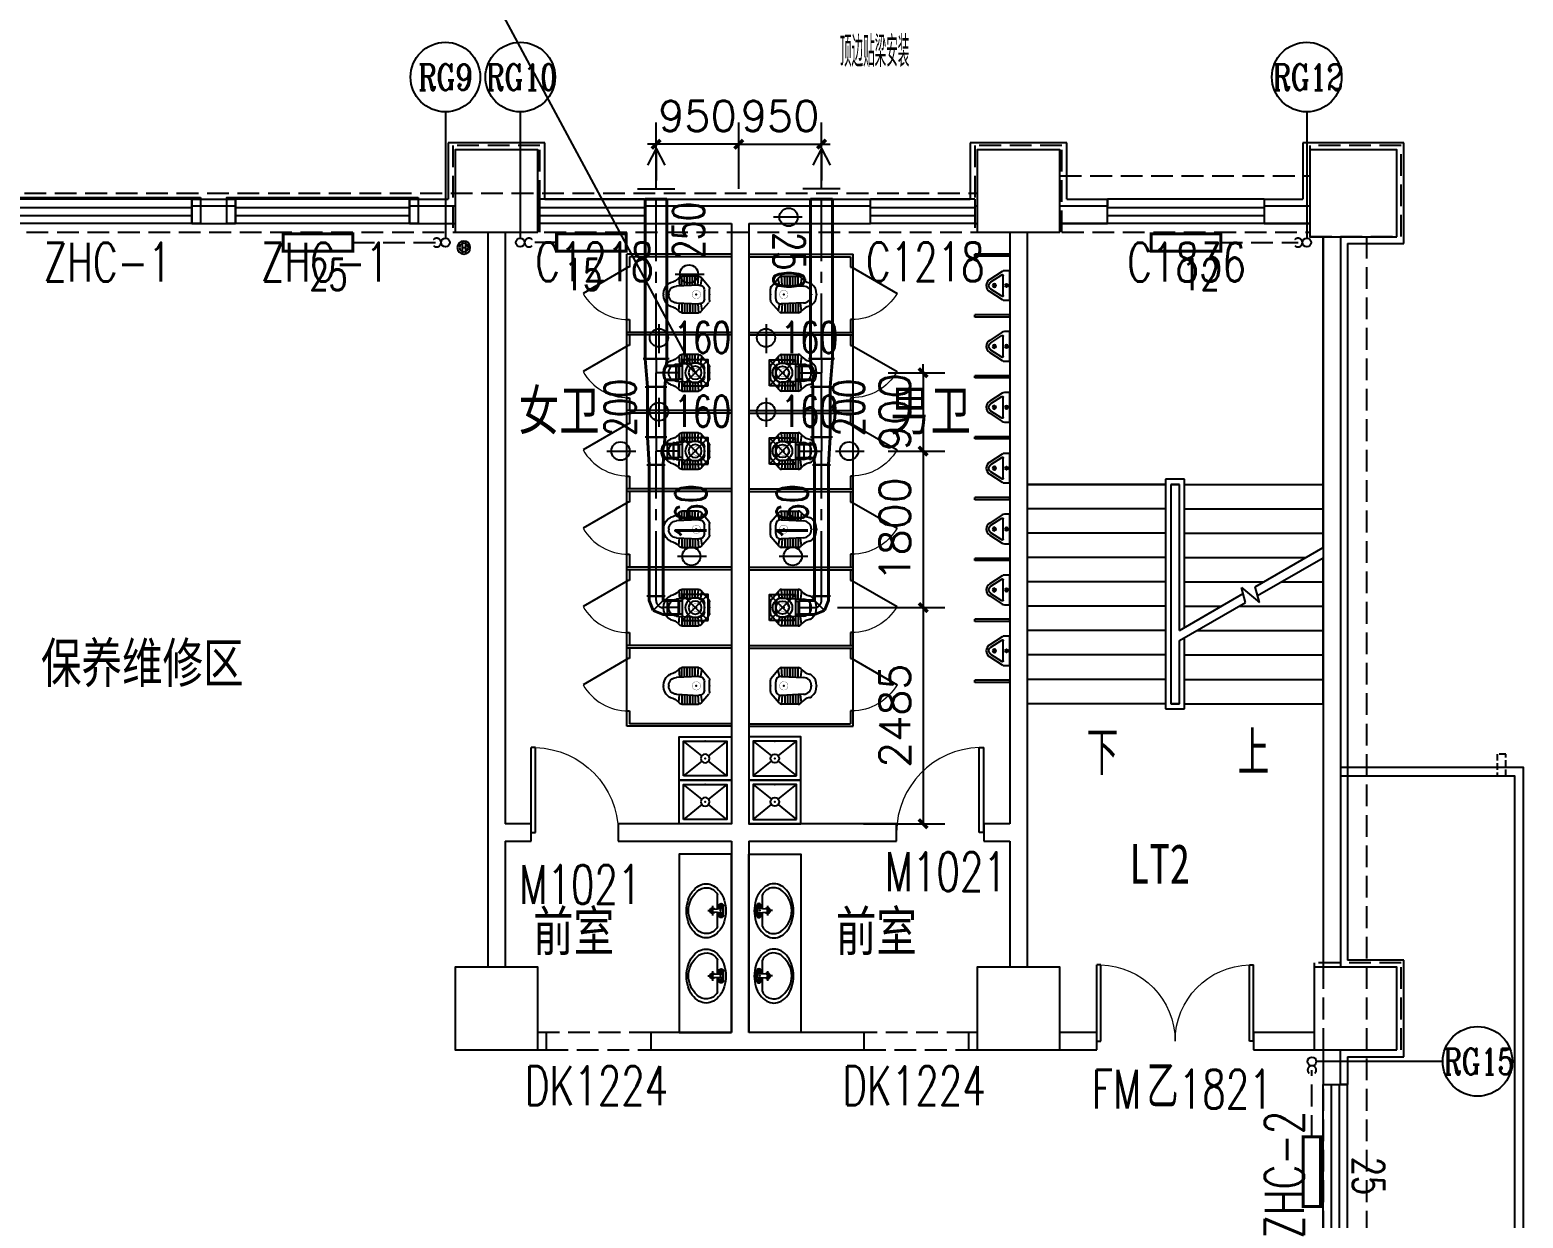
# Model space of a CAD drawing. Extents: x -37230 to 424755, y -141014 to 127947.
# Drawn here: x 196866 to 214028, y 33030 to 46693 of the extents above; entities that cross this region are included whole.
import ezdxf

# ---------------------------------------------------------------- set-up
doc = ezdxf.new("R2010")
doc.units = 0
doc.header["$LTSCALE"] = 1000
doc.header["$MEASUREMENT"] = 0
doc.linetypes.add('CENTER2', pattern=[1.125, 0.75, -0.125, 0.125, -0.125])
doc.linetypes.add('DASH', pattern=[0.35, 0.25, -0.1])
for name, color, linetype in [('AC-PFSB', 4, 'Continuous'), ('COLUMN', 8, 'Continuous'), ('DIM-暖供水', 3, 'Continuous'), ('DIM_SYMB', 3, 'Continuous'), ('DUCT-排风中心线', 5, 'CENTER2'), ('DUCT-排风法兰', 2, 'Continuous'), ('DUCT-排风管端线', 2, 'Continuous'), ('PIPE-暖供支管', 4, 'Continuous'), ('PIPE-暖回支管', 4, 'DASH'), ('S_GROUND(给排水)', 143, 'Continuous'), ('S_SURFACE(面层)', 62, 'Continuous'), ('SURFACE', 5, 'Continuous'), ('TH-散热器', 4, 'Continuous'), ('TH_TEXT', 7, 'Continuous'), ('WALL-PARAPET(女儿墙)', 8, 'Continuous'), ('WINDOW_TEXT', 8, 'Continuous'), ('厨卫', 8, 'Continuous'), ('暖通底图', 8, 'Continuous')]:
    doc.layers.add(name, color=color, linetype=linetype)
doc.layers.add('DUCT-排风管', color=31, linetype='Continuous', lineweight=40)
doc.styles.add('-宋体', font='', dxfattribs={"width": 0.75})
doc.styles.add('_TCH_DIM', font='SIMPLEX', dxfattribs={"bigfont": 'GBCBIG'})
doc.styles.add('_TCH_WINDOW', font='SIMPLEX', dxfattribs={"height": 3.5, "bigfont": 'GBCBIG'})
doc.styles.add('_THVAC_SERIAL', font='COMPLEX', dxfattribs={"width": 0.8, "height": 3.5, "bigfont": 'HZTXT'})
doc.styles.get('-宋体').set_extended_font_data('SimSun')
doc.dimstyles.get("Standard").update_dxf_attribs({"dimscale": 100, "dimtxt": 3.5, "dimasz": 1, "dimexe": 2.5, "dimexo": 3, "dimgap": 1.5, "dimtad": 1, "dimdec": 0, "dimzin": 0, "dimdsep": 46, "dimtxsty": '_TCH_DIM', "dimblk": 'ARCHTICK', "dimcen": 0.09, "dimclrd": 3, "dimclre": 3, "dimclrt": 3, "dimadec": 0, "dimazin": 0, "dimtfac": 1, "dimtdec": 0, "dimtix": 1, "dimtmove": 2, "dimatfit": 3, "dimfxl": 0, "dimtolj": 1, "dimtzin": 0, "dimarcsym": 0})

# ---------------------------------------------------------------- blocks, each defined once
blk = doc.blocks.new('$lvtry$00000219')
at = {"color": 0}
for p, q in [((-124, -91), (-43, -216)), ((-116, -76), (116, -76)), ((43, -216), (124, -91))]:
    blk.add_line(p, q, dxfattribs=at)
blk.add_lwpolyline([(69, -231, -0.57735), (-69, -231), (-162, -88, -0.145378), (-170, -61), (-170, 0), (170, 0), (170, -61, -0.145378), (162, -88)], format="xyb", close=True, dxfattribs=at)
for centre, radius in [((0, -177), 20), ((0, -38), 17.7)]:
    blk.add_circle(centre, radius, dxfattribs=at)
for centre, radius, start, end in [((-116, -86), 10, 90, 213.0863), ((116, -86), 10, 326.9137, 90), ((0, -191), 50, 210, 330)]:
    blk.add_arc(centre, radius, start, end, dxfattribs=at)
for p in [(0, -38), (0, -177)]:
    blk.add_point(p, dxfattribs=at)
blk = doc.blocks.new('A$C18BE6784')
at = {"layer": '厨卫'}
for p, q in [((0, 725), (400, 725)), ((0, 725), (0, 700)), ((0, 700), (400, 700)), ((400, 725), (400, 700)), ((0, 25), (400, 25)), ((0, 25), (0, 0)), ((400, 25), (400, 0)), ((0, 0), (400, 0))]:
    blk.add_line(p, q, dxfattribs=at)
at = {"layer": '厨卫', "xscale": -1, "rotation": 90}
blk.add_blockref('$lvtry$00000219', (0, 362), dxfattribs=at)
blk = doc.blocks.new('$lvtry$00000174')
at = {"layer": '厨卫'}
for p, q in [((-179, -96), (-17, -96)), ((-14, -152), (-54, -152)), ((-52, -25), (56, -25)), ((-52, -78), (-20, -78)), ((-22, -44), (-17, -142)), ((2, -208), (2, -161)), ((58, -152), (18, -152)), ((21, -142), (26, -44)), ((21, -96), (183, -96)), ((24, -78), (56, -78))]:
    blk.add_line(p, q, dxfattribs=at)
blk.add_lwpolyline([(-123, -18, 0.084172), (-219, -66, 0.106486), (-289, -143, 0.130324), (-310, -225, 0.130324), (-289, -308, 0.106486), (-219, -385, 0.084172), (-123, -433, 0.073176), (0, -451, 0.073176), (123, -433, 0.084172), (219, -385, 0.106486), (289, -308, 0.130324), (310, -225, 0.130324), (289, -143, 0.106486), (219, -66, 0.084172), (123, -18, 0.073176), (0, 0, 0.073176), (-123, -18)], format="xyb", dxfattribs=at)
for centre, radius in [((-52, -52), 19.4), ((-52, -52), 12.6), ((56, -52), 19.4), ((56, -52), 12.6)]:
    blk.add_circle(centre, radius, dxfattribs=at)
for centre, radius, start, end in [((-114, -224), 148, 125.2171, 225.4044), ((-179, -131), 35.1, 90, 125.2171), ((-52, -52), 26.5, 90, 270), ((2, -152), 30.9, 129.8713, 50.1287), ((2, -62), 29.9, 37.4402, 142.5598), ((2, -142), 19.1, 180, 0), ((2, -152), 19.3, 163.9274, 16.0726), ((56, -52), 26.5, 270, 90), ((183, -131), 35.1, 54.7829, 90), ((118, -224), 148, 314.5956, 54.7829), ((6, -130), 300, 221.743, 269.243), ((-2, -130), 300, 270.757, 318.257)]:
    blk.add_arc(centre, radius, start, end, dxfattribs=at)
for p in [(2, -62), (2, -152)]:
    blk.add_point(p, dxfattribs=at)
blk = doc.blocks.new('DSAAAAAAAAAAAHHHHHHHHHHDSAAAAAACCE')
at = {"layer": 'S_SURFACE(面层)', "linetype": 'DASH'}
for p, q in [((107291, 162939), (106291, 162939)), ((106291, 162939), (106291, 161939)), ((107291, 161939), (107291, 162939)), ((113291, 162939), (112291, 162939)), ((112291, 162939), (112291, 161939)), ((113291, 161939), (113291, 162939)), ((117191, 162939), (116141, 162939)), ((116141, 162939), (116141, 161889)), ((117191, 161889), (117191, 162939)), ((106291, 161939), (107291, 161939)), ((112291, 161939), (113291, 161939)), ((116141, 161889), (117191, 161889)), ((117191, 153539), (116191, 153539)), ((116191, 153539), (116191, 152539)), ((117191, 152539), (117191, 153539)), ((116191, 152539), (117191, 152539))]:
    blk.add_line(p, q, dxfattribs=at)
blk = doc.blocks.new('geipaishuiguan')
at = {"layer": 'S_GROUND(给排水)'}
for p, q in [((-50313, 82116), (-50313, 81971)), ((-50275, 82043), (-50313, 82043)), ((-50275, 82116), (-50275, 81971))]:
    blk.add_line(p, q, dxfattribs=at)
for radius in [75, 50]:
    blk.add_circle((-50294, 82043), radius, dxfattribs=at)
blk = doc.blocks.new('dgfgrtze')
at = {"layer": '厨卫'}
for p, q in [((324957, -3217), (325215, -3205)), ((324984, -3123), (324993, -3216)), ((325019, -3214), (325019, -3104)), ((325021, -3104), (325211, -3104)), ((325050, -3213), (325050, -3104)), ((325081, -3211), (325081, -3104)), ((325111, -3210), (325111, -3104)), ((325142, -3209), (325142, -3104)), ((325173, -3207), (325173, -3104)), ((325205, -3206), (325211, -3104)), ((325236, -3208), (325251, -3132)), ((325238, -3117), (325330, -3224)), ((325339, -3248), (325339, -3381)), ((324809, -3318), (324809, -3310)), ((324869, -3318), (324869, -3310)), ((325215, -3423), (324957, -3411)), ((324984, -3505), (324993, -3413)), ((325019, -3414), (325019, -3524)), ((325050, -3416), (325050, -3524)), ((325081, -3417), (325081, -3524)), ((325111, -3418), (325111, -3524)), ((325142, -3420), (325142, -3524)), ((325173, -3421), (325173, -3524)), ((325205, -3423), (325211, -3524)), ((325236, -3421), (325251, -3496)), ((325330, -3404), (325238, -3512)), ((325279, -3266), (325279, -3362)), ((325211, -3524), (325021, -3524))]:
    blk.add_line(p, q, dxfattribs=at)
at = {"layer": '厨卫', "const_width": 3}
blk.add_lwpolyline([(325186, -3266, -1), (325186, -3363, -1)], format="xyb", close=True, dxfattribs=at)
at = {"layer": '厨卫'}
for centre, radius, start, end in [((324962, -3310), 153, 130.7841, 180), ((324907, -3246), 68.7, 103.4062, 130.7841), ((324962, -3310), 92.8, 92.693, 180), ((324848, -2999), 185, 283.4062, 315.2192), ((324948, -3099), 43.9, 315.2192, 325.8855), ((325021, -3148), 43.9, 90, 145.8855), ((325211, -3140), 35.9, 40.7002, 90), ((325218, -3266), 61, 0, 92.693), ((325303, -3248), 35.9, 0, 40.7002), ((324962, -3318), 153, 180, 229.2159), ((324962, -3318), 92.8, 180, 267.307), ((325218, -3362), 61, 267.307, 0), ((325303, -3381), 35.9, 319.2998, 0), ((324907, -3382), 68.7, 229.2159, 256.5938), ((324848, -3629), 185, 44.7808, 76.5938), ((324948, -3530), 43.9, 34.1145, 44.7808), ((325021, -3480), 43.9, 214.1145, 270), ((325211, -3488), 35.9, 270, 319.2998)]:
    blk.add_arc(centre, radius, start, end, dxfattribs=at)
for p in [(325186, -3314), (325339, -3314)]:
    blk.add_point(p, dxfattribs=at)
blk = doc.blocks.new('$TCHSYS$APDOOR2D')
blk.add_line((0.5, 0), (0, 0.866))
at = {"lineweight": 13}
blk.add_arc((0.5, 0), 1, 120, 180, dxfattribs=at)
blk = doc.blocks.new('dabi9anqiyi')
at = {"layer": '厨卫'}
for p, q in [((113093, 103811), (112163, 103811)), ((112163, 102611), (112163, 103811)), ((112315, 103811), (112163, 103811)), ((112193, 102611), (112193, 103781)), ((112193, 103781), (112315, 103781)), ((112315, 103781), (112315, 103811)), ((113093, 103811), (112915, 103811)), ((112915, 103811), (112915, 103781)), ((112915, 103781), (113063, 103781)), ((113063, 102611), (113063, 103781)), ((113093, 102611), (113093, 103811)), ((112163, 102611), (112193, 102611)), ((113063, 102611), (113093, 102611))]:
    blk.add_line(p, q, dxfattribs=at)
at = {"layer": '厨卫', "xscale": 600, "yscale": -600, "zscale": 30, "rotation": 180}
blk.add_blockref('$TCHSYS$APDOOR2D', (112615, 103796), dxfattribs=at)
at = {"layer": '厨卫', "extrusion": (0, 0, -1), "xscale": -1, "zscale": -1, "rotation": 90}
blk.add_blockref('dgfgrtze', (-115942, 428200), dxfattribs=at)
blk = doc.blocks.new('$lvtry$00000191')
at = {"layer": '厨卫'}
for p, q in [((-250, -50), (-39, -219)), ((39, -219), (250, -50)), ((-250, -450), (-39, -281)), ((39, -281), (250, -450))]:
    blk.add_line(p, q, dxfattribs=at)
for points in [[(300, -500), (300, 0), (-300, 0), (-300, -500)], [(250, -450), (250, -50), (-250, -50), (-250, -450)]]:
    blk.add_lwpolyline(points, close=True, dxfattribs=at)
blk.add_circle((0, -250), 50, dxfattribs=at)
for p in [(0, -50), (0, -250)]:
    blk.add_point(p, dxfattribs=at)
blk = doc.blocks.new('gouzaozhuyi')
at = {"layer": 'COLUMN'}
blk.add_lwpolyline([(-113223, -21566), (-113223, -21866), (-113323, -21866), (-113323, -21566), (-113223, -21566)], dxfattribs=at)
blk = doc.blocks.new('_ArchTick')
at = {"color": 0, "linetype": 'ByBlock', "const_width": 0.4}
blk.add_lwpolyline([(-0.5, -0.5), (0.5, 0.5)], dxfattribs=at)
blk = doc.blocks.new('*D44')
at = {"color": 3, "lineweight": -2}
for p, q in [((204063, 44865), (204063, 45629)), ((205013, 44865), (205013, 45629)), ((204063, 45379), (203963, 45379)), ((205013, 45379), (204063, 45379)), ((205013, 45379), (205113, 45379))]:
    blk.add_line(p, q, dxfattribs=at)
at = {"layer": 'Defpoints', "color": 0}
for p in [(204063, 45379), (204063, 44565, 103), (205013, 44565)]:
    blk.add_point(p, dxfattribs=at)
at = {"color": 3, "lineweight": -2, "xscale": 100, "yscale": 100, "zscale": 100}
blk.add_blockref('_ArchTick', (204063, 45379), dxfattribs=at)
at = {"color": 3, "lineweight": -2, "xscale": 100, "yscale": 100, "zscale": 100, "rotation": 180}
blk.add_blockref('_ArchTick', (205013, 45379), dxfattribs=at)
at = {"color": 3, "insert": (204538, 45704), "char_height": 350, "attachment_point": 5, "style": '_TCH_DIM'}
blk.add_mtext('\\A1;950', dxfattribs=at)
blk = doc.blocks.new('*D45')
at = {"color": 3, "lineweight": -2}
for p, q in [((206729, 42750), (207382, 42750)), ((207132, 42750), (207132, 42850)), ((207132, 42750), (207132, 41850)), ((206729, 41850), (207382, 41850)), ((207132, 41850), (207132, 41750))]:
    blk.add_line(p, q, dxfattribs=at)
at = {"layer": 'Defpoints', "color": 0}
for p in [(206429, 42750), (206429, 41850), (207132, 41850)]:
    blk.add_point(p, dxfattribs=at)
at = {"color": 3, "lineweight": -2, "xscale": 100, "yscale": 100, "zscale": 100}
for p, rotation in [((207132, 42750), 270), ((207132, 41850), 90)]:
    blk.add_blockref('_ArchTick', p, dxfattribs=dict(at, rotation=rotation))
at = {"color": 3, "insert": (206807, 42300), "char_height": 350, "attachment_point": 5, "rotation": 90, "style": '_TCH_DIM'}
blk.add_mtext('\\A1;900', dxfattribs=at)
blk = doc.blocks.new('*D46')
at = {"color": 3, "lineweight": -2}
for p, q in [((206729, 41850), (207382, 41850)), ((207132, 41850), (207132, 40050)), ((206148, 40050), (207382, 40050))]:
    blk.add_line(p, q, dxfattribs=at)
at = {"layer": 'Defpoints', "color": 0}
for p in [(206429, 41850), (205848, 40050), (207132, 40050)]:
    blk.add_point(p, dxfattribs=at)
at = {"color": 3, "lineweight": -2, "xscale": 100, "yscale": 100, "zscale": 100}
for p, rotation in [((207132, 41850), 90), ((207132, 40050), 270)]:
    blk.add_blockref('_ArchTick', p, dxfattribs=dict(at, rotation=rotation))
at = {"color": 3, "insert": (206807, 40950), "char_height": 350, "attachment_point": 5, "rotation": 90, "style": '_TCH_DIM'}
blk.add_mtext('\\A1;1800', dxfattribs=at)
blk = doc.blocks.new('HQS')
at = {"layer": 'AC-PFSB'}
for p, q in [((-160, -160), (160, 160)), ((160, -160), (-160, 160)), ((-80, -160), (-80, -200)), ((80, -160), (80, -200)), ((-80, -200), (80, -200))]:
    blk.add_line(p, q, dxfattribs=at)
blk.add_lwpolyline([(-160, 160), (160, 160), (160, -160), (-160, -160)], close=True, dxfattribs=at)
for radius in [120, 80]:
    blk.add_circle((0, 0), radius, dxfattribs=at)
blk = doc.blocks.new('平')
at = {"color": 3}
for p, q in [((110282, 45488), (110184, 45299)), ((110282, 45488), (110282, 45122)), ((110282, 45488), (110381, 45299)), ((110069, 45025), (110496, 45025))]:
    blk.add_line(p, q, dxfattribs=at)
blk = doc.blocks.new('*D43')
at = {"color": 3, "lineweight": -2}
for p, q in [((205013, 44865), (205013, 45629)), ((205964, 44865), (205964, 45629)), ((205013, 45379), (204913, 45379)), ((205013, 45379), (205964, 45379)), ((205964, 45379), (206064, 45379))]:
    blk.add_line(p, q, dxfattribs=at)
at = {"layer": 'Defpoints', "color": 0}
for p in [(205964, 45379), (205013, 44565), (205964, 44565, 103)]:
    blk.add_point(p, dxfattribs=at)
at = {"color": 3, "lineweight": -2, "xscale": 100, "yscale": 100, "zscale": 100}
blk.add_blockref('_ArchTick', (205013, 45379), dxfattribs=at)
at = {"color": 3, "lineweight": -2, "xscale": 100, "yscale": 100, "zscale": 100, "rotation": 180}
blk.add_blockref('_ArchTick', (205964, 45379), dxfattribs=at)
at = {"color": 3, "insert": (205488, 45704), "char_height": 350, "attachment_point": 5, "style": '_TCH_DIM'}
blk.add_mtext('\\A1;950', dxfattribs=at)
blk = doc.blocks.new('*D47')
at = {"color": 3, "lineweight": -2}
for p, q in [((206448, 40050), (207382, 40050)), ((207132, 40050), (207132, 37565)), ((206448, 37565), (207382, 37565))]:
    blk.add_line(p, q, dxfattribs=at)
at = {"layer": 'Defpoints', "color": 0}
for p in [(206148, 40050), (206148, 37565), (207132, 37565)]:
    blk.add_point(p, dxfattribs=at)
at = {"color": 3, "lineweight": -2, "xscale": 100, "yscale": 100, "zscale": 100}
for p, rotation in [((207132, 40050), 90), ((207132, 37565), 270)]:
    blk.add_blockref('_ArchTick', p, dxfattribs=dict(at, rotation=rotation))
at = {"color": 3, "insert": (206807, 38807), "char_height": 350, "attachment_point": 5, "rotation": 90, "style": '_TCH_DIM'}
blk.add_mtext('\\A1;2485', dxfattribs=at)
blk = doc.blocks.new('$DorLib2D$00000001')
for p, q in [((0.45, 0.975), (0.5, 0.975)), ((0.45, 0), (0.45, 0.975)), ((0.5, 0), (0.5, 0.975)), ((0.5, 0), (0.45, 0))]:
    blk.add_line(p, q)
at = {"lineweight": 13}
blk.add_arc((0.475, 0), 0.975, 91.4693, 180, dxfattribs=at)
blk = doc.blocks.new('$DorLib2D$00000002')
for p, q in [((-0.5, 0), (-0.5, 0.4875)), ((-0.475, 0.4875), (-0.5, 0.4875)), ((-0.475, 0), (-0.475, 0.4875)), ((0.475, 0), (0.475, 0.4875)), ((0.475, 0.4875), (0.5, 0.4875)), ((0.5, 0), (0.5, 0.4875)), ((-0.5, 0), (-0.475, 0)), ((0.5, 0), (0.475, 0))]:
    blk.add_line(p, q)
at = {"lineweight": 13}
for centre, start, end in [((-0.4875, 0), 0, 88.53072), ((0.4875, 0), 91.46928, 180)]:
    blk.add_arc(centre, 0.4875, start, end, dxfattribs=at)
blk = doc.blocks.new('$WINLIB2D$00000001')
at = {"color": 0}
for points in [[(-0.5, 0.5), (-0.5, -0.5)], [(-0.5, 0.5), (0.5, 0.5)], [(0.5, -0.5), (0.5, 0.5)], [(0.5, 0.1667), (-0.5, 0.1667)], [(0.5, -0.1667), (-0.5, -0.1667)], [(-0.5, -0.5), (0.5, -0.5)]]:
    blk.add_lwpolyline(points, dxfattribs=at)
blk = doc.blocks.new('_FZH')
blk.add_lwpolyline([(-0.5, -0.5), (0.5, -0.5), (0.5, 0.5), (-0.5, 0.5)], close=True)

msp = doc.modelspace()

# ---------------------------------------------------------------- linework, layer by layer
at = {"color": 3}
for p, q in [((201641.2, 45750.3), (201641.2, 44297.2, 750)), ((202501.9, 45750.3), (202501.9, 44297.2, 750)), ((211540.4, 45750.3), (211540.4, 44297.2, 750)), ((213103.9, 34832.1), (211650.8, 34832.1, 750))]:
    msp.add_line(p, q, dxfattribs=at)
at = {"layer": 'DIM-暖供水'}
for centre in [(201641.2, 46150.3), (202501.9, 46150.3), (211540.4, 46150.3), (213503.9, 34832.1)]:
    msp.add_circle(centre, 400, dxfattribs=at)
at = {"layer": 'DIM_SYMB', "color": 8}
for points in [[(209152.6, 38805.2, 0, 0, 0), (209152.6, 42965.2, 0, 0, 0), (210902.6, 42965.2, 0, 0, 0), (210902.6, 40795.2, 120, 0, 0), (210902.6, 40345.2, 0, 0, 0)], [(210902.6, 38805.2, 0, 0, 0), (210902.6, 39615.2, 120, 0, 0), (210902.6, 40065.2, 0, 0, 0)]]:
    msp.add_lwpolyline(points, format="xyseb", dxfattribs=at)
at = {"layer": 'DUCT-排风中心线'}
for p, q in [((204062.9, 42910.4), (204062.9, 44745.2)), ((205963.5, 42910.4), (205963.5, 44745.2)), ((204062.9, 42910.2), (204062.9, 42750.2)), ((205963.5, 42910.2), (205963.5, 42750.2)), ((204287.9, 42750.2), (204062.9, 42750.2)), ((204062.9, 42590.2), (204062.9, 42750.2)), ((204323.1, 42750.2), (204288.1, 42750.2)), ((205703.4, 42750.2), (205738.3, 42750.2)), ((205738.5, 42750.2), (205963.5, 42750.2)), ((205963.5, 42590.2), (205963.5, 42750.2)), ((204062.9, 42010.4), (204062.9, 42590)), ((205963.5, 42010.4), (205963.5, 42590)), ((204062.9, 42010.2), (204062.9, 41850.2)), ((205963.5, 42010.2), (205963.5, 41850.2)), ((204062.9, 41690.2), (204062.9, 41850.2)), ((204262.9, 41850.2), (204062.9, 41850.2)), ((204323.1, 41850.2), (204263.1, 41850.2)), ((205703.4, 41850.2), (205763.3, 41850.2)), ((205763.5, 41850.2), (205963.5, 41850.2)), ((205963.5, 41690.2), (205963.5, 41850.2)), ((204062.9, 40180.4), (204062.9, 41690)), ((205963.5, 40180.4), (205963.5, 41690)), ((204062.9, 40130.2), (204062.9, 40180.2)), ((205963.5, 40130.2), (205963.5, 40180.2)), ((204192.9, 40050.2), (204142.9, 40050.2)), ((204323.1, 40050.2), (204192.9, 40050.2)), ((205703.4, 40050.2), (205833.5, 40050.2)), ((205833.5, 40050.2), (205883.5, 40050.2))]:
    msp.add_line(p, q, dxfattribs=at)
for centre, start, end in [((204142.9, 40130.2), 180, 270), ((205883.5, 40130.2), 270, 0)]:
    msp.add_arc(centre, 80, start, end, dxfattribs=at)
at = {"layer": 'DUCT-排风法兰'}
for p, q in [((204212.9, 42910.3), (203912.9, 42910.3)), ((206113.5, 42910.3), (205813.5, 42910.3)), ((204288, 42855.2), (204288, 42645.2)), ((205738.4, 42645.2), (205738.4, 42855.2)), ((203937.9, 42590.1), (204187.9, 42590.1)), ((205838.5, 42590.1), (206088.5, 42590.1)), ((204187.9, 42010.3), (203937.9, 42010.3)), ((204193, 41745.2), (204193, 41955.2)), ((204263, 41955.2), (204263, 41745.2)), ((205763.4, 41745.2), (205763.4, 41955.2)), ((205833.4, 41955.2), (205833.4, 41745.2)), ((206088.5, 42010.3), (205838.5, 42010.3)), ((203957.9, 41690.1), (204167.9, 41690.1)), ((205858.5, 41690.1), (206068.5, 41690.1)), ((204167.9, 40180.3), (203957.9, 40180.3)), ((206068.5, 40180.3), (205858.5, 40180.3))]:
    msp.add_line(p, q, dxfattribs=at)
at = {"layer": 'DUCT-排风管'}
for p, q in [((204187.9, 44745.2), (203937.9, 44745.2)), ((203937.9, 44745.2), (203937.9, 42910.4)), ((204187.9, 42910.4), (204187.9, 44745.2)), ((206088.5, 44745.2), (205838.5, 44745.2)), ((205838.5, 44745.2), (205838.5, 42910.4)), ((206088.5, 42910.4), (206088.5, 44745.2)), ((203937.9, 42910.2), (203962.9, 42590.2)), ((204181.7, 42830.2), (204187.9, 42910.2)), ((205844.8, 42830.2), (205838.5, 42910.2)), ((206088.5, 42910.2), (206063.5, 42590.2)), ((204181.7, 42830.2), (204287.9, 42830.2)), ((204323.1, 42830.2), (204288.1, 42830.2)), ((204323.1, 42670.2), (204323.1, 42830.2)), ((205738.3, 42830.2), (205703.4, 42830.2)), ((205703.4, 42830.2), (205703.4, 42670.2)), ((205844.8, 42830.2), (205738.5, 42830.2)), ((203962.9, 42590), (203962.9, 42010.4)), ((204162.9, 42590.2), (204169.2, 42670.2)), ((204162.9, 42010.4), (204162.9, 42590)), ((204287.9, 42670.2), (204169.2, 42670.2)), ((204288.1, 42670.2), (204323.1, 42670.2)), ((205703.4, 42670.2), (205738.3, 42670.2)), ((205738.5, 42670.2), (205857.3, 42670.2)), ((205863.5, 42590.2), (205857.3, 42670.2)), ((205863.5, 42590), (205863.5, 42010.4)), ((206063.5, 42010.4), (206063.5, 42590)), ((203982.9, 41690.2), (203962.9, 42010.2)), ((204162.9, 42010.2), (204157.9, 41930.2)), ((204262.9, 41930.2), (204157.9, 41930.2)), ((204323.1, 41930.2), (204263.1, 41930.2)), ((204323.1, 41770.2), (204323.1, 41930.2)), ((205763.3, 41930.2), (205703.4, 41930.2)), ((205703.4, 41930.2), (205703.4, 41770.2)), ((205763.5, 41930.2), (205868.5, 41930.2)), ((205863.5, 42010.2), (205868.5, 41930.2)), ((206043.5, 41690.2), (206063.5, 42010.2)), ((204147.9, 41770.2), (204142.9, 41690.2)), ((204147.9, 41770.2), (204262.9, 41770.2)), ((204263.1, 41770.2), (204323.1, 41770.2)), ((205703.4, 41770.2), (205763.3, 41770.2)), ((205878.5, 41770.2), (205763.5, 41770.2)), ((205878.5, 41770.2), (205883.5, 41690.2)), ((203982.9, 41690), (203982.9, 40180.4)), ((204142.9, 40180.4), (204142.9, 41690)), ((205883.5, 41690), (205883.5, 40180.4)), ((206043.5, 40180.4), (206043.5, 41690)), ((203982.9, 40130.2), (203982.9, 40180.2)), ((204142.9, 40130.2), (204142.9, 40180.2)), ((205883.5, 40130.2), (205883.5, 40180.2)), ((206043.5, 40130.2), (206043.5, 40180.2)), ((204029.8, 40017.1), (203982.9, 40130.2)), ((204142.9, 39970.2), (204029.8, 40017.1)), ((204192.9, 40130.2), (204142.9, 40130.2)), ((204323.1, 40130.2), (204192.9, 40130.2)), ((204323.1, 39970.2), (204323.1, 40130.2)), ((205833.5, 40130.2), (205703.4, 40130.2)), ((205703.4, 40130.2), (205703.4, 39970.2)), ((205833.5, 40130.2), (205883.5, 40130.2)), ((205883.5, 39970.2), (205996.7, 40017.1)), ((205996.7, 40017.1), (206043.5, 40130.2)), ((204192.9, 39970.2), (204142.9, 39970.2)), ((204192.9, 39970.2), (204323.1, 39970.2)), ((205703.4, 39970.2), (205833.5, 39970.2)), ((205833.5, 39970.2), (205883.5, 39970.2))]:
    msp.add_line(p, q, dxfattribs=at)
for centre, radius, start, end in [((204297.6, 42740.7), 146.5, 142.31013, 208.75555), ((205728.9, 42740.7), 146.5, 331.24445, 37.68987), ((204274.8, 41842.6), 146.1, 143.13787, 209.70946), ((205751.7, 41842.6), 146.1, 330.29054, 36.86213)]:
    msp.add_arc(centre, radius, start, end, dxfattribs=at)
at = {"layer": 'DUCT-排风管端线'}
for p, q in [((203937.9, 42910.4), (204187.9, 42910.4)), ((203937.9, 42910.2), (204187.9, 42910.2)), ((205838.5, 42910.4), (206088.5, 42910.4)), ((206088.5, 42910.2), (205838.5, 42910.2)), ((204287.9, 42830.2), (204287.9, 42670.2)), ((204288.1, 42830.2), (204288.1, 42670.2)), ((205738.3, 42670.2), (205738.3, 42830.2)), ((205738.5, 42830.2), (205738.5, 42670.2)), ((204162.9, 42590.2), (203962.9, 42590.2)), ((204162.9, 42590), (203962.9, 42590)), ((205863.5, 42590.2), (206063.5, 42590.2)), ((206063.5, 42590), (205863.5, 42590)), ((203962.9, 42010.4), (204162.9, 42010.4)), ((204162.9, 42010.2), (203962.9, 42010.2)), ((204262.9, 41770.2), (204262.9, 41930.2)), ((204263.1, 41930.2), (204263.1, 41770.2)), ((205763.3, 41770.2), (205763.3, 41930.2)), ((205763.5, 41770.2), (205763.5, 41930.2)), ((205863.5, 42010.4), (206063.5, 42010.4)), ((205863.5, 42010.2), (206063.5, 42010.2)), ((203982.9, 41690.2), (204142.9, 41690.2)), ((204142.9, 41690), (203982.9, 41690)), ((206043.5, 41690.2), (205883.5, 41690.2)), ((206043.5, 41690), (205883.5, 41690)), ((203982.9, 40180.4), (204142.9, 40180.4)), ((203982.9, 40180.2), (204142.9, 40180.2)), ((205883.5, 40180.4), (206043.5, 40180.4)), ((206043.5, 40180.2), (205883.5, 40180.2)), ((204029.8, 40017.1), (204142.9, 40130.2)), ((204192.9, 40130.2), (204192.9, 39970.2)), ((204192.9, 39970.2), (204192.9, 40130.2)), ((205833.5, 39970.2), (205833.5, 40130.2)), ((205833.5, 39970.2), (205833.5, 40130.2)), ((205996.7, 40017.1), (205883.5, 40130.2))]:
    msp.add_line(p, q, dxfattribs=at)
at = {"layer": 'PIPE-暖供支管', "linetype": 'Continuous'}
for centre in [(201641.2, 44247.2), (202501.9, 44247.2), (211540.4, 44247.2), (211600.8, 34832.1)]:
    msp.add_circle(centre, 50, dxfattribs=at)
at = {"layer": 'PIPE-暖回支管', "linetype": 'DASH'}
for p, q in [((200576.5, 44247.2), (201541.2, 44247.2)), ((202920.3, 44247.2), (202601.9, 44247.2)), ((210552.6, 44247.2), (211440.4, 44247.2)), ((211600.8, 33965.2), (211600.8, 34732.1))]:
    msp.add_line(p, q, dxfattribs=at)
for centre, start, end in [((201541.2, 44247.2), 225, 135), ((202601.9, 44247.2), 45, 315), ((211440.4, 44247.2), 225, 135), ((211600.8, 34732.1), 315, 225)]:
    msp.add_arc(centre, 50, start, end, dxfattribs=at)
at = {"layer": 'S_GROUND(给排水)', "color": 8, "linetype": 'DASH', "ltscale": 0.3}
msp.add_lwpolyline([(213827.6, 38115.2), (213827.6, 38365.2), (213727.6, 38365.2), (213727.6, 38115.2), (213827.6, 38115.2)], dxfattribs=at)
at = {"layer": 'SURFACE', "color": 8}
for p, q in [((202782.6, 45395.2), (201672.6, 45395.2)), ((201672.6, 45395.2), (201672.6, 44745.2)), ((202782.6, 44745.2), (202782.6, 45395.2)), ((208782.6, 45395.2), (207672.6, 45395.2)), ((207672.6, 45395.2), (207672.6, 44745.2)), ((208782.6, 44745.2), (208782.6, 45395.2)), ((212657.6, 45395.2), (211497.6, 45395.2)), ((211497.6, 45395.2), (211497.6, 44745.2)), ((212657.6, 44235.2), (212657.6, 45395.2)), ((198727.6, 44745.2), (198727.6, 44665.2)), ((198727.6, 44745.2), (199227.6, 44745.2)), ((199227.6, 44745.2), (199227.6, 44665.2)), ((201227.6, 44745.2), (201227.6, 44665.2)), ((201227.6, 44745.2), (201672.6, 44745.2)), ((202782.6, 44745.2), (205027.6, 44745.2)), ((205027.6, 44745.2), (207672.6, 44745.2)), ((208782.6, 44745.2), (209252.6, 44745.2)), ((209252.6, 44745.2), (209252.6, 44665.2)), ((211052.6, 44745.2), (211052.6, 44665.2)), ((211052.6, 44745.2), (211497.6, 44745.2)), ((212007.6, 44235.2), (212007.6, 35995.2)), ((212007.6, 44235.2), (212657.6, 44235.2)), ((212657.6, 35995.2), (212007.6, 35995.2)), ((212657.6, 34885.2), (212657.6, 35995.2)), ((212007.6, 34885.2), (212007.6, 34565.2)), ((212007.6, 34885.2), (212657.6, 34885.2)), ((212007.6, 34565.2), (211927.6, 34565.2))]:
    msp.add_line(p, q, dxfattribs=at)
at = {"layer": 'TH-散热器', "color": 3, "const_width": 35}
for points in [[(199776.5, 44147.2), (200576.5, 44147.2), (200576.5, 44347.2), (199776.5, 44347.2)], [(203720.3, 44347.2), (202920.3, 44347.2), (202920.3, 44147.2), (203720.3, 44147.2)], [(209752.6, 44147.2), (210552.6, 44147.2), (210552.6, 44347.2), (209752.6, 44347.2)], [(211700.8, 33165.2), (211700.8, 33965.2), (211500.8, 33965.2), (211500.8, 33165.2)]]:
    msp.add_lwpolyline(points, close=True, dxfattribs=at)
at = {"layer": 'TH_TEXT', "color": 3}
for p, q in [((205742.9, 44539.1), (205410.4, 44539.1)), ((204283.6, 43885.6), (204616.1, 43885.6)), ((204095, 43309.6), (204095, 42977.1)), ((205326.4, 43309.6), (205326.4, 42977.1)), ((204095, 42460.6), (204095, 42128.1)), ((205326.4, 42460.6), (205326.4, 42128.1)), ((203496.1, 41849.8, 103), (203828.6, 41849.8, 103)), ((206123.1, 41849.8, 103), (206455.6, 41849.8, 103)), ((204310.4, 40640.3), (204642.9, 40640.3)), ((205475.9, 40640.3), (205808.4, 40640.3))]:
    msp.add_line(p, q, dxfattribs=at)
msp.add_lwpolyline([(198286.2, 49687.3), (200783.9, 49687.3), (204510.6, 42750.2)], dxfattribs=at)
for centre in [(205585.4, 44539.1), (204441.1, 43885.6), (204095, 43152.1), (205326.4, 43152.1), (204095, 42303.1), (205326.4, 42303.1), (203653.6, 41849.8, 103), (206280.6, 41849.8, 103), (204467.9, 40640.3), (205633.4, 40640.3)]:
    msp.add_circle(centre, 105, dxfattribs=at)
at = {"layer": 'WALL-PARAPET(女儿墙)', "color": 8}
for points in [[(211927.6, 38215.2), (214027.6, 38215.2), (214027.6, 27115.2), (212227.6, 27115.2)], [(211927.6, 38115.2), (213927.6, 38115.2), (213927.6, 27215.2), (212227.6, 27215.2)]]:
    msp.add_lwpolyline(points, dxfattribs=at)
at = {"layer": '暖通底图', "color": 8, "linetype": 'DASH'}
for p, q in [((208702.6, 45015.2), (211577.6, 45015.2)), ((166702.6, 44815.2), (207752.6, 44815.2)), ((162877.6, 44365.2), (211577.6, 44365.2)), ((211727.6, 44315.2), (211727.6, 18015.2)), ((212227.6, 44315.2), (212227.6, 18015.2)), ((204002.6, 35165.2), (202802.6, 35165.2)), ((207652.6, 35165.2), (206452.6, 35165.2)), ((202802.6, 34965.2), (204002.6, 34965.2)), ((206452.6, 34965.2), (207652.6, 34965.2))]:
    msp.add_line(p, q, dxfattribs=at)
at = {"layer": '暖通底图', "color": 8}
for p, q in [((196727.6, 44765.2), (198727.6, 44765.2)), ((199227.6, 44665.2), (198727.6, 44665.2)), ((198727.6, 44665.2), (198727.6, 44465.2)), ((199227.6, 44765.2), (201227.6, 44765.2)), ((199227.6, 44465.2), (199227.6, 44665.2)), ((201752.6, 44665.2), (201227.6, 44665.2)), ((201227.6, 44665.2), (201227.6, 44465.2)), ((202727.6, 44665.2), (202702.6, 44665.2)), ((202727.6, 44465.2), (202727.6, 44665.2)), ((205027.6, 44665.2), (203927.6, 44665.2)), ((203927.6, 44665.2), (203927.6, 44465.2)), ((206527.6, 44665.2), (205027.6, 44665.2)), ((206527.6, 44465.2), (206527.6, 44665.2)), ((207752.6, 44665.2), (207727.6, 44665.2)), ((207727.6, 44665.2), (207727.6, 44465.2)), ((209252.6, 44665.2), (208702.6, 44665.2)), ((209252.6, 44465.2), (209252.6, 44665.2)), ((211577.6, 44665.2), (211052.6, 44665.2)), ((211052.6, 44665.2), (211052.6, 44465.2)), ((198727.6, 44465.2), (199227.6, 44465.2)), ((201227.6, 44465.2), (201752.6, 44465.2)), ((202702.6, 44465.2), (202727.6, 44465.2)), ((203927.6, 44465.2), (204927.6, 44465.2)), ((204927.6, 44465.2), (204927.6, 37565.2)), ((205127.6, 44465.2), (205127.6, 37565.2)), ((205127.6, 44465.2), (206527.6, 44465.2)), ((207727.6, 44465.2), (207752.6, 44465.2)), ((208702.6, 44465.2), (209252.6, 44465.2)), ((211577.6, 44465.2), (208702.6, 44465.2)), ((211052.6, 44465.2), (211577.6, 44465.2)), ((202127.6, 44365.2), (202127.6, 37465.2)), ((202327.6, 44365.2), (202327.6, 37565.2)), ((208127.6, 44365.2), (208127.6, 37565.2)), ((208327.6, 44365.2), (208327.6, 37465.2)), ((208327.6, 44365.2), (208327.6, 41465.2)), ((211727.6, 44315.2), (211727.6, 35915.2)), ((211727.6, 41465.2), (211727.6, 44315.2)), ((211927.6, 44315.2), (211927.6, 35915.2)), ((208327.6, 41465.2), (208327.6, 38945.2)), ((209917.6, 41465.2), (208327.6, 41465.2)), ((208327.6, 41465.2), (209917.6, 41465.2)), ((210137.6, 41525.2), (209917.6, 41525.2)), ((209917.6, 41525.2), (209917.6, 38885.2)), ((209977.6, 41465.2), (209977.6, 38945.2)), ((210077.6, 41465.2), (209977.6, 41465.2)), ((209977.6, 41465.2), (209977.6, 38945.2)), ((209977.6, 41465.2), (210077.6, 41465.2)), ((210077.6, 39786.6), (210077.6, 41465.2)), ((210077.6, 39786.6), (210077.6, 41465.2)), ((210137.6, 39821.3), (210137.6, 41525.2)), ((210137.6, 41465.2), (211727.6, 41465.2)), ((210137.6, 41465.2), (211727.6, 41465.2)), ((211727.6, 40739.3), (211727.6, 41465.2)), ((209917.6, 41185.2), (208327.6, 41185.2)), ((210137.6, 41185.2), (211727.6, 41185.2)), ((209917.6, 40905.2), (208327.6, 40905.2)), ((210137.6, 40905.2), (211727.6, 40905.2)), ((210949.7, 40290.1), (211727.6, 40739.3)), ((209917.6, 40625.2), (208327.6, 40625.2)), ((210137.6, 40625.2), (211530.1, 40625.2)), ((210976.5, 40190.1), (211727.6, 40623.8)), ((211727.6, 38945.2), (211727.6, 40623.8)), ((209917.6, 40345.2), (208327.6, 40345.2)), ((210137.6, 40345.2), (211045.1, 40345.2)), ((211245.1, 40345.2), (211727.6, 40345.2)), ((210077.6, 39786.6), (210811.4, 40210.3)), ((210838.2, 40110.3), (210792, 40282.6)), ((210792, 40282.6), (210998.1, 40109.7)), ((210998.1, 40109.7), (210949.7, 40290.1)), ((209917.6, 40065.2), (208327.6, 40065.2)), ((210077.6, 39671.2), (210838.2, 40110.3)), ((210137.6, 40065.2), (210560.1, 40065.2)), ((210760.1, 40065.2), (211727.6, 40065.2)), ((209917.6, 39785.2), (208327.6, 39785.2)), ((210077.6, 38945.2), (210077.6, 39671.2)), ((210077.6, 38945.2), (210077.6, 39671.2)), ((210137.6, 38885.2), (210137.6, 39705.8)), ((210275.1, 39785.2), (211727.6, 39785.2)), ((209917.6, 39505.2), (208327.6, 39505.2)), ((210137.6, 39505.2), (211727.6, 39505.2)), ((209917.6, 39225.2), (208327.6, 39225.2)), ((210137.6, 39225.2), (211727.6, 39225.2)), ((209917.6, 38945.2), (208327.6, 38945.2)), ((209917.6, 38885.2), (210137.6, 38885.2)), ((209977.6, 38945.2), (210077.6, 38945.2)), ((210077.6, 38945.2), (209977.6, 38945.2)), ((210137.6, 38945.2), (211727.6, 38945.2)), ((202127.6, 37465.2), (202127.6, 35915.2)), ((202627.6, 37565.2), (202327.6, 37565.2)), ((202627.6, 37365.2), (202627.6, 37565.2)), ((204927.6, 37565.2), (203627.6, 37565.2)), ((203627.6, 37565.2), (203627.6, 37365.2)), ((206827.6, 37565.2), (205127.6, 37565.2)), ((206827.6, 37365.2), (206827.6, 37565.2)), ((208127.6, 37565.2), (207827.6, 37565.2)), ((207827.6, 37565.2), (207827.6, 37365.2)), ((208327.6, 37465.2), (208327.6, 35915.2)), ((202327.6, 37365.2), (202627.6, 37365.2)), ((202327.6, 37365.2), (202327.6, 35915.2)), ((203627.6, 37365.2), (204927.6, 37365.2)), ((204927.6, 37365.2), (204927.6, 35165.2)), ((205127.6, 37365.2), (206827.6, 37365.2)), ((205127.6, 37365.2), (205127.6, 35165.2)), ((207827.6, 37365.2), (208127.6, 37365.2)), ((208127.6, 37365.2), (208127.6, 35915.2)), ((202802.6, 35165.2), (202702.6, 35165.2)), ((202802.6, 34965.2), (202802.6, 35165.2)), ((204927.6, 35165.2), (204002.6, 35165.2)), ((204002.6, 35165.2), (204002.6, 34965.2)), ((206452.6, 35165.2), (205127.6, 35165.2)), ((206452.6, 34965.2), (206452.6, 35165.2)), ((207752.6, 35165.2), (207652.6, 35165.2)), ((207652.6, 35165.2), (207652.6, 34965.2)), ((209127.6, 35165.2), (208702.6, 35165.2)), ((209127.6, 34965.2), (209127.6, 35165.2)), ((211627.6, 35165.2), (210927.6, 35165.2)), ((210927.6, 35165.2), (210927.6, 34965.2)), ((202702.6, 34965.2), (202802.6, 34965.2)), ((204002.6, 34965.2), (205027.6, 34965.2)), ((205027.6, 34965.2), (206452.6, 34965.2)), ((207652.6, 34965.2), (207752.6, 34965.2)), ((208702.6, 34965.2), (209127.6, 34965.2)), ((210927.6, 34965.2), (211627.6, 34965.2)), ((211727.6, 34965.2), (211727.6, 34565.2)), ((211927.6, 34565.2), (211927.6, 34965.2)), ((211727.6, 34565.2), (211927.6, 34565.2))]:
    msp.add_line(p, q, dxfattribs=at)
for points in [[(204927.6, 35165.2), (204927.6, 37215.2), (204327.6, 37215.2), (204327.6, 35165.2)], [(205127.6, 35165.2), (205127.6, 37215.2), (205727.6, 37215.2), (205727.6, 35165.2)]]:
    msp.add_lwpolyline(points, close=True, dxfattribs=at)

# ---------------------------------------------------------------- block references
msp.add_blockref('平', (93780.6, -160.1))
at = {"xscale": -1}
msp.add_blockref('平', (316245.8, -160.1), dxfattribs=at)
at = {"layer": 'AC-PFSB', "yscale": 0.9375, "zscale": 0.9375}
for p, xscale, rotation in [((204510.6, 42750.2), -0.9375, 270), ((205515.9, 42750.2), 0.9375, 90.00000000000001), ((204510.6, 41850.2), -0.9375, 270), ((205515.9, 41850.2), 0.9375, 90.00000000000001), ((204510.6, 40050.2), -0.9375, 270), ((205515.9, 40050.2), 0.9375, 90.00000000000001)]:
    msp.add_blockref('HQS', p, dxfattribs=dict(at, xscale=xscale, rotation=rotation))
at = {"layer": '暖通底图', "color": 8}
for name, p in [('DSAAAAAAAAAAAHHHHHHHHHHDSAAAAAACCE', (95436.2, -117573.7)), ('gouzaozhuyi', (312051, 66331.1)), ('gouzaozhuyi', (312451, 66331.1)), ('gouzaozhuyi', (314551, 66331.1))]:
    msp.add_blockref(name, p, dxfattribs=at)
for p, xscale, yscale, zscale, rotation in [((202227.6, 44840.2), 950.0000000009532, 949.9999999987194, 949.9999999987194, 89.99999999999474), ((208227.6, 44840.2), 950.0000000009532, 949.9999999987194, 949.9999999987194, 89.99999999999474), ((212077.6, 44815.2), 1000, 999.9999999993306, 999.9999999993306, 89.99999999995164), ((202227.6, 35440.2), 950.0000000004802, 950.0000000008149, 950.0000000008149, 89.9999999999649), ((208227.6, 35440.2), 950.0000000004802, 950.0000000008149, 950.0000000008149, 89.9999999999649), ((212102.6, 35440.2), 949.9999999998836, 950, 950, 89.99999999998245)]:
    msp.add_blockref('_FZH', p, dxfattribs=dict(at, xscale=xscale, yscale=yscale, zscale=zscale, rotation=rotation))
ref = msp.add_blockref('$WINLIB2D$00000001', (197727.6, 44605.2), dxfattribs=dict(at, xscale=-2000, yscale=280, zscale=280))
ref.add_attrib('A', 'ZHC-1', (197022.6, 43798.5), dxfattribs={"layer": 'WINDOW_TEXT', "color": 8, "height": 446.25, "style": '_TCH_WINDOW', "width": 0.705882})
ref = msp.add_blockref('$WINLIB2D$00000001', (200227.6, 44605.2), dxfattribs=dict(at, xscale=-2000, yscale=280, zscale=280))
ref.add_attrib('A', 'ZHC-1', (199522.6, 43798.5), dxfattribs={"layer": 'WINDOW_TEXT', "color": 8, "height": 446.25, "style": '_TCH_WINDOW', "width": 0.705882})
ref = msp.add_blockref('$WINLIB2D$00000001', (203327.6, 44605.2), dxfattribs=dict(at, xscale=-1200, yscale=280, zscale=280))
ref.add_attrib('A', 'C1218', (202675.1, 43803.2), dxfattribs={"layer": 'WINDOW_TEXT', "color": 8, "height": 446.25, "style": '_TCH_WINDOW', "width": 0.705882})
ref = msp.add_blockref('$WINLIB2D$00000001', (207127.6, 44605.2), dxfattribs=dict(at, xscale=-1200, yscale=280, zscale=280))
ref.add_attrib('A', 'C1218', (206475.1, 43803.2), dxfattribs={"layer": 'WINDOW_TEXT', "color": 8, "height": 446.25, "style": '_TCH_WINDOW', "width": 0.705882})
ref = msp.add_blockref('$WINLIB2D$00000001', (210152.6, 44605.2), dxfattribs=dict(at, xscale=-1800, yscale=280, zscale=280))
ref.add_attrib('A', 'C1836', (209477.6, 43798.5), dxfattribs={"layer": 'WINDOW_TEXT', "color": 8, "height": 446.25, "style": '_TCH_WINDOW', "width": 0.705882})
at = {"layer": '暖通底图', "color": 8, "xscale": -1}
msp.add_blockref('geipaishuiguan', (151558.5, -37853.1), dxfattribs=at)
at = {"layer": '暖通底图', "color": 8, "xscale": -1, "rotation": 90}
for p in [(307539.1, 156278), (307539.1, 155378), (307539.1, 154478), (307539.1, 153578), (307539.1, 152678), (307539.1, 151778)]:
    msp.add_blockref('dabi9anqiyi', p, dxfattribs=at)
at = {"layer": '暖通底图', "color": 8}
for name, p, rotation in [('dabi9anqiyi', (102516.1, 156278), 270), ('A$C18BE6784', (208127.6, 44115.2), 180), ('A$C18BE6784', (208127.6, 43415.2), 180), ('dabi9anqiyi', (102516.1, 155378), 270), ('A$C18BE6784', (208127.6, 42715.2), 180), ('dabi9anqiyi', (102516.1, 154478), 270), ('A$C18BE6784', (208127.6, 42015.2), 180), ('dabi9anqiyi', (102516.1, 153578), 270), ('A$C18BE6784', (208127.6, 41315.2), 180), ('dabi9anqiyi', (102516.1, 152678), 270), ('A$C18BE6784', (208127.6, 40615.2), 180), ('A$C18BE6784', (208127.6, 39915.2), 180), ('dabi9anqiyi', (102516.1, 151778), 270)]:
    msp.add_blockref(name, p, dxfattribs=dict(at, rotation=rotation))
at = {"layer": '暖通底图', "color": 8, "yscale": -1}
for name, p, rotation in [('$lvtry$00000191', (204627.6, 38565.2, 0), 180), ('$lvtry$00000191', (204627.6, 38065.2, 0), 180), ('$lvtry$00000174', (204863.7, 36563.3), 90), ('$lvtry$00000174', (204863.7, 35813.3), 90)]:
    msp.add_blockref(name, p, dxfattribs=dict(at, rotation=rotation))
at = {"layer": '暖通底图', "color": 8, "xscale": -1, "yscale": -1}
for name, p, rotation in [('$lvtry$00000191', (205427.6, 38565.2, 0), 180), ('$lvtry$00000191', (205427.6, 38065.2, 0), 180), ('$lvtry$00000174', (205191.5, 36563.3), 270), ('$lvtry$00000174', (205191.5, 35813.3), 270)]:
    msp.add_blockref(name, p, dxfattribs=dict(at, rotation=rotation))
at = {"layer": '暖通底图', "color": 8}
ref = msp.add_blockref('$DorLib2D$00000001', (203127.6, 37465.2), dxfattribs=dict(at, xscale=-1000, yscale=1000, zscale=200))
ref.add_attrib('A', 'M1021', (202490.1, 36642.7), dxfattribs={"layer": 'WINDOW_TEXT', "color": 8, "height": 446.25, "style": '_TCH_WINDOW', "width": 0.705882})
ref = msp.add_blockref('$DorLib2D$00000001', (207327.6, 37465.2), dxfattribs=dict(at, xscale=1000, yscale=1000, zscale=200))
ref.add_attrib('A', 'M1021', (206690.1, 36790.3), dxfattribs={"layer": 'WINDOW_TEXT', "color": 8, "height": 446.25, "style": '_TCH_WINDOW', "width": 0.705882})
at = {"layer": '暖通底图', "color": 8, "xscale": -1800, "yscale": 1800, "zscale": 200}
msp.add_blockref('$DorLib2D$00000002', (210027.6, 35065.2), dxfattribs=at)
at = {"layer": '暖通底图', "color": 8}
ref = msp.add_blockref('$WINLIB2D$00000001', (211867.6, 33565.2), dxfattribs=dict(at, xscale=-2000, yscale=280, zscale=280, rotation=270))
ref.add_attrib('A', 'ZHC-2', (211506.6, 32792.7), dxfattribs={"layer": 'WINDOW_TEXT', "color": 8, "height": 446.25, "rotation": 90, "style": '_TCH_WINDOW', "width": 0.705882})

# ---------------------------------------------------------------- texts
at = {"layer": 'DIM_SYMB', "color": 7, "style": '_TCH_DIM'}
for s, p in [('下', (209010.2, 38122.7)), ('上', (210746.2, 38122.7))]:
    msp.add_text(s, height=506.4, dxfattribs=at).set_placement(p)
at = {"layer": 'TH_TEXT', "color": 3, "style": '_TCH_DIM'}
for s, height, width, p in [('顶边贴梁安装', 351.75, 0.525, (206176, 46268)), ('25', 360, 0.705882, (200080.1, 43698.5)), ('15', 360, 0.705882, (203005.3, 43698.5)), ('12', 360, 0.705882, (210104.6, 43698.5))]:
    msp.add_text(s, height=height, dxfattribs=dict(at, width=width)).set_placement(p)
at = {"layer": 'TH_TEXT', "style": '_THVAC_SERIAL', "width": 0.752941}
for s, p in [('RG9', (201326.5, 46001.6)), ('RG10', (202107.3, 46001.6)), ('RG12', (211145.7, 46001.6)), ('RG15', (213109.2, 34683.3))]:
    msp.add_text(s, height=297.5, dxfattribs=at).set_placement(p)
at = {"layer": 'TH_TEXT', "color": 3, "style": '_TCH_DIM', "width": 0.705882}
for s, rotation, p in [('250', 89.99999, (204616.1, 44060.6)), ('250', 270.00001, (205410.4, 44364.1)), ('160', 0.00001, (204270, 42977.1)), ('160', 359.99999, (205501.4, 42977.1)), ('200', 90, (203828.6, 42024.8, 103)), ('200', 90, (206455.6, 42024.8, 103)), ('160', 0.00001, (204270, 42128.1)), ('160', 359.99999, (205501.4, 42128.1)), ('160', 90.00001, (204642.9, 40815.3)), ('160', 89.99999, (205808.4, 40815.3)), ('25', 270, (212070.2, 33732.9))]:
    msp.add_text(s, height=360, rotation=rotation, dxfattribs=at).set_placement(p)
at = {"layer": 'WINDOW_TEXT', "color": 8, "linetype": 'DASH', "style": '_TCH_WINDOW', "width": 0.705882}
for p in [(202555.1, 34329.6), (206205.1, 34329.6)]:
    msp.add_text('DK1224', height=446.25, dxfattribs=at).set_placement(p)
at = {"layer": 'WINDOW_TEXT', "color": 8, "style": '_TCH_WINDOW', "width": 0.705882}
for s, p in [('FM', (209070.8, 34290.2)), ('1821', (210069.4, 34290.2))]:
    msp.add_text(s, height=446.25, dxfattribs=at).set_placement(p)
at = {"layer": 'WINDOW_TEXT', "color": 8, "style": '_TCH_WINDOW'}
msp.add_text('乙', height=506.4, dxfattribs=at).set_placement((209700.8, 34290.2))
at = {"layer": '暖通底图', "color": 8, "style": '-宋体', "width": 0.75}
for s, p in [('女卫', (202482.8, 42089.8)), ('男卫', (206749.6, 42089.8)), ('保养维修区', (196992.8, 39186.5)), ('LT2', (209500.7, 36875.9)), ('前室', (202648.4, 36102)), ('前室', (206127.8, 36102))]:
    msp.add_text(s, height=455.7, dxfattribs=at).set_placement(p)

# ---------------------------------------------------------------- dimensions: what is measured, and where the dimension line sits
dim = msp.add_linear_dim(base=(204062.9, 45379.2), p1=(205013.2, 44565.2), p2=(204062.9, 44565.2, 103), dimstyle='Standard')
dim.commit()
dim.dimension.update_dxf_attribs({"geometry": '*D44', "text_midpoint": (204538.1, 45704.2)})
for base, p1, p2, angle, picture, middle in [((205963.5, 45379.2), (205013.2, 44565.2), (205963.5, 44565.2, 103), 180, '*D43', (205488.4, 45704.2)), ((207131.6, 41850.2), (206428.6, 42750.2), (206428.6, 41850.2), 90, '*D45', (206806.6, 42300.2)), ((207131.6, 40049.9), (206428.6, 41850.2), (205847.6, 40049.9), 90, '*D46', (206806.6, 40950.1)), ((207131.6, 37564.8), (206147.6, 40049.9), (206147.6, 37564.8), 90, '*D47', (206806.6, 38807.4))]:
    dim = msp.add_linear_dim(base=base, p1=p1, p2=p2, angle=angle, dimstyle='Standard')
    dim.commit()
    dim.dimension.update_dxf_attribs({"geometry": picture, "text_midpoint": middle})

doc.saveas('drawing.dxf')
